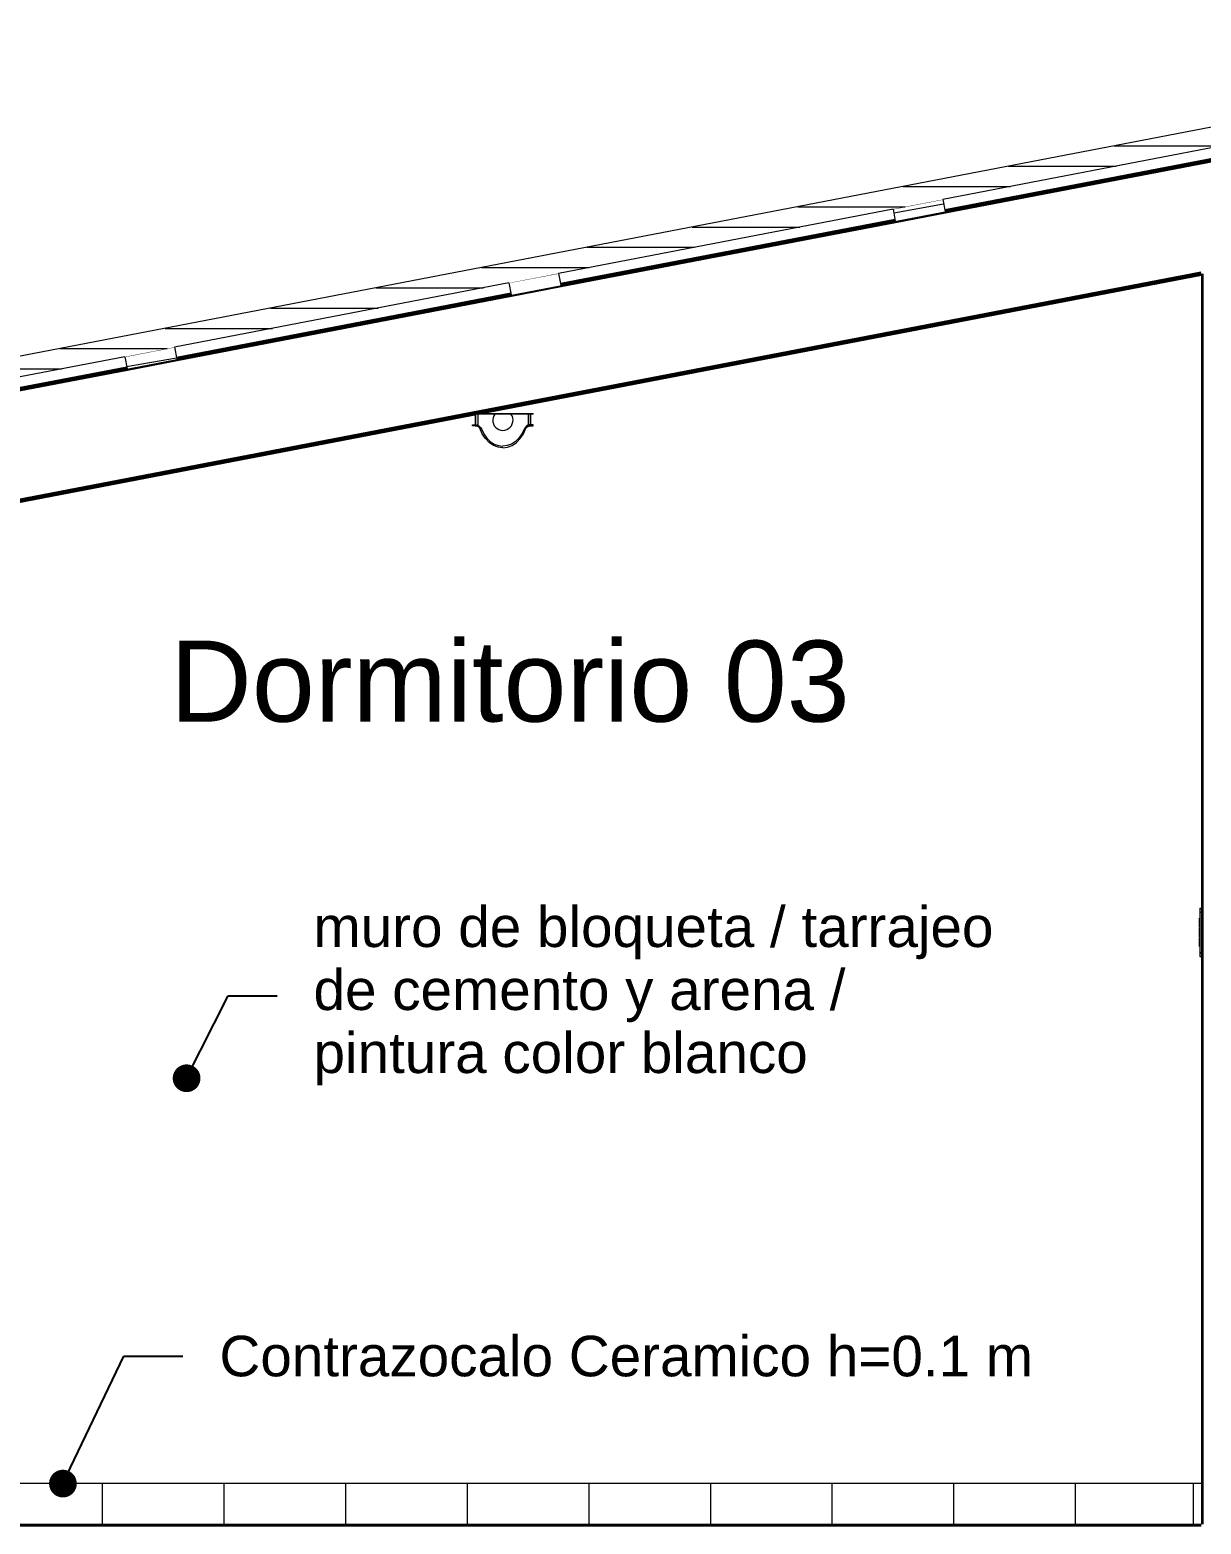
# Model space of a CAD drawing. Header units: metres. Extents: x -41 to 412, y -15 to 25.
# Drawn here: x 293.538 to 296.427, y -14.621 to -10.934 of the extents above; entities that cross this region are included whole.
import ezdxf

# ---------------------------------------------------------------- set-up
doc = ezdxf.new("R2010")
doc.units = ezdxf.units.M
doc.header["$MEASUREMENT"] = 0
doc.set_wipeout_variables(frame=1)
doc.linetypes.add('Wipeout_Contour', pattern=[1, 0, -1])
for name, color, linetype in [('Annotation - Label', 7, 'Continuous'), ('Interior - Furniture', 7, 'Continuous'), ('Interior - Lamp', 7, 'Continuous'), ('Interior - Stair & Railing', 7, 'Continuous'), ('Shell - Roof', 7, 'Continuous'), ('Structural - Bearing', 7, 'Continuous')]:
    doc.layers.add(name, color=color, linetype=linetype)
doc.styles.add('GENERATED_STYLE_2', font='arial.ttf')
doc.dimstyles.new('GENERATED_STYLE__6', dxfattribs={"dimtxt": 0.18, "dimasz": 0.1368, "dimexe": 0.18, "dimexo": 0.0625, "dimgap": 0.09, "dimtad": 0, "dimtih": 1, "dimtoh": 1, "dimdec": 4, "dimzin": 0, "dimdsep": 46, "dimcen": 0.09, "dimadec": 0, "dimazin": 0, "dimtfac": 1, "dimtdec": 4, "dimtmove": 0, "dimatfit": 3, "dimldrblk": 'ARROWHEAD_11', "dimfxl": 1, "dimtolj": 1, "dimtzin": 0, "dimarcsym": 0})
pattern_1 = [(10, (312.564475, -14.62055), (-0.00781417, 0.04431635), [])]

# ---------------------------------------------------------------- blocks, each defined once
blk = doc.blocks.new('ARROWHEAD_11')
at = {"color": 0, "linetype": 'Continuous', "lineweight": 0}
blk.add_line((0, 0), (-1, 0), dxfattribs=at)
at = {"color": 0, "linetype": 'Continuous', "lineweight": 0, "const_width": 0.25, "flags": 128}
blk.add_lwpolyline([(-0.125, 0, 1), (0.125, 0, 1)], format="xyb", close=True, dxfattribs=at)

msp = doc.modelspace()

# ---------------------------------------------------------------- linework, layer by layer
at = {"layer": 'Structural - Bearing', "color": 7, "linetype": 'Continuous', "lineweight": 60}
msp.add_line((293.0021, -14.6206), (296.4071, -14.6206), dxfattribs=at)

# ---------------------------------------------------------------- wipeouts: each hides what was drawn before it
at = {"color": 254, "linetype": 'Wipeout_Contour', "lineweight": 0, "ltscale": 1484.070969}
msp.add_wipeout([(296.4271, -11.5357), (296.4271, -14.6206), (296.7271, -14.6206), (296.7271, -14.3106), (296.7271, -11.478)], dxfattribs=at).dxf.layer = 'Structural - Bearing'

# ---------------------------------------------------------------- next in the draw order: linework, layer by layer
at = {"layer": 'Structural - Bearing', "color": 7, "linetype": 'Continuous', "lineweight": 60}
for p, q in [((296.4271, -11.5357), (296.4271, -14.5206)), ((296.4271, -14.5206), (296.4271, -14.6206)), ((296.4071, -14.6206), (296.4271, -14.6206))]:
    msp.add_line(p, q, dxfattribs=at)

# ---------------------------------------------------------------- next in the draw order: wipeouts: each hides what was drawn before it
at = {"color": 254, "linetype": 'Wipeout_Contour', "lineweight": 0, "ltscale": 19477.610175}
msp.add_wipeout([(292.9821, -12.1979), (292.9821, -14.1406), (292.9851, -14.1406), (292.9851, -14.1604), (292.9861, -14.1604), (292.9861, -14.2004), (292.9851, -14.2004), (292.9851, -14.2206), (292.9821, -14.2206), (292.9821, -14.5206), (296.4271, -14.5206), (296.4271, -13.2206), (296.4241, -13.2206), (296.4241, -13.1958), (296.4231, -13.1958), (296.4231, -13.1735), (296.4241, -13.1735), (296.4241, -13.172), (296.4231, -13.172), (296.4231, -13.1496), (296.4241, -13.1496), (296.4241, -13.1481), (296.4231, -13.1481), (296.4231, -13.1258), (296.4241, -13.1258), (296.4241, -13.1006), (296.4271, -13.1006), (296.4271, -11.5357), (294.6296, -11.8812), (294.7796, -11.8812), (294.7796, -11.8822), (294.7726, -11.8822), (294.7726, -11.9082), (294.773, -11.9082), (294.7796, -11.9082), (294.7796, -11.9112), (294.7726, -11.9112), (294.7726, -11.9122), (294.7676, -11.9122), (294.7663, -11.9127), (294.7637, -11.9146), (294.7615, -11.9171), (294.7554, -11.9306), (294.7476, -11.9424), (294.7382, -11.9521), (294.7277, -11.9592), (294.7163, -11.9636), (294.7046, -11.9651), (294.6928, -11.9636), (294.6814, -11.9592), (294.6709, -11.9521), (294.6615, -11.9424), (294.6537, -11.9306), (294.6477, -11.9171), (294.6454, -11.9146), (294.6428, -11.9127), (294.6415, -11.9122), (294.6366, -11.9122), (294.6366, -11.9112), (294.6296, -11.9112), (294.6296, -11.9082), (294.6361, -11.9082), (294.6366, -11.9082), (294.6366, -11.8822), (294.6296, -11.8822), (294.6296, -11.8812)], dxfattribs=at).dxf.layer = 'Structural - Bearing'

# ---------------------------------------------------------------- next in the draw order: texts
at = {"layer": 'Annotation - Label', "color": 7, "linetype": 'Continuous', "lineweight": 13, "insert": (293.8835, -12.4408), "char_height": 0.2, "attachment_point": 1, "style": 'GENERATED_STYLE_2'}
msp.add_mtext('\\A1;Dormitorio 03', dxfattribs=at)
at = {"layer": 'Annotation - Label', "color": 5, "linetype": 'Continuous', "lineweight": 25, "insert": (294.2375, -13.3173), "char_height": 0.1, "width": 1.722162, "attachment_point": 4, "line_spacing_factor": 0.93257, "style": 'GENERATED_STYLE_2'}
msp.add_mtext('\\A1;muro de bloqueta / tarrajeo de cemento y arena / pintura color blanco', dxfattribs=at)
at = {"layer": 'Annotation - Label', "color": 5, "linetype": 'Continuous', "lineweight": 25, "insert": (294.0054, -14.2066), "char_height": 0.1, "attachment_point": 4, "style": 'GENERATED_STYLE_2'}
msp.add_mtext('\\A1;Contrazocalo Ceramico h=0.1 m', dxfattribs=at)

# ---------------------------------------------------------------- next in the draw order: leaders
at = {"layer": 'Annotation - Label', "color": 151, "linetype": 'Continuous', "lineweight": 20, "true_color": 0x80c2ff, "annotation_type": 0, "has_hookline": 1, "hookline_direction": 0, "text_width": 1.663}
msp.add_leader([(293.9244, -13.5206), (294.0268, -13.3173), (294.1475, -13.3173)], dimstyle='GENERATED_STYLE__6', dxfattribs=at)

# ---------------------------------------------------------------- next in the draw order: wipeouts: each hides what was drawn before it
at = {"color": 254, "linetype": 'Wipeout_Contour', "lineweight": 0, "ltscale": 1186.86138}
msp.add_wipeout([(296.4241, -13.1006), (296.4241, -13.1007), (296.4271, -13.1007), (296.4271, -13.1006)], dxfattribs=at).dxf.layer = 'Interior - Furniture'
at = {"color": 254, "linetype": 'Wipeout_Contour', "lineweight": 0, "ltscale": 1186.868269}
msp.add_wipeout([(296.4231, -13.1735), (296.4231, -13.1958), (296.4241, -13.1958), (296.4241, -13.1735)], dxfattribs=at).dxf.layer = 'Interior - Furniture'
at = {"color": 254, "linetype": 'Wipeout_Contour', "lineweight": 0, "ltscale": 1186.882636}
msp.add_wipeout([(296.4241, -13.2204), (296.4241, -13.2206), (296.4271, -13.2206), (296.4271, -13.2204)], dxfattribs=at).dxf.layer = 'Interior - Furniture'
at = {"color": 254, "linetype": 'Wipeout_Contour', "lineweight": 0, "ltscale": 1180.26052}
msp.add_wipeout([(293.0021, -14.6206), (296.4071, -14.6206), (296.4071, -14.5206), (293.0021, -14.5206)], dxfattribs=at).dxf.layer = 'Interior - Stair & Railing'
at = {"color": 254, "linetype": 'Wipeout_Contour', "lineweight": 0, "ltscale": 13567.367572}
msp.add_wipeout([(294.6426, -11.9095), (294.6432, -11.9097), (294.6465, -11.9119), (294.6493, -11.9149), (294.6515, -11.9186), (294.6575, -11.9307), (294.6649, -11.9412), (294.6736, -11.9498), (294.6834, -11.9561), (294.6938, -11.9599), (294.7046, -11.9612), (294.7154, -11.9599), (294.7258, -11.9561), (294.7355, -11.9498), (294.7443, -11.9412), (294.7517, -11.9307), (294.7576, -11.9186), (294.7599, -11.9149), (294.7627, -11.9119), (294.7659, -11.9097), (294.7666, -11.9095), (294.7666, -11.8822), (294.7246, -11.8822), (294.7272, -11.8865), (294.7288, -11.8913), (294.7296, -11.8962), (294.7292, -11.9012), (294.7279, -11.9061), (294.7257, -11.9106), (294.7226, -11.9145), (294.7188, -11.9178), (294.7144, -11.9202), (294.7096, -11.9217), (294.7046, -11.9222), (294.6996, -11.9217), (294.6948, -11.9202), (294.6904, -11.9178), (294.6865, -11.9145), (294.6834, -11.9106), (294.6812, -11.9061), (294.6799, -11.9012), (294.6796, -11.8962), (294.6803, -11.8913), (294.682, -11.8865), (294.6846, -11.8822), (294.6426, -11.8822)], dxfattribs=at).dxf.layer = 'Structural - Bearing'

# ---------------------------------------------------------------- next in the draw order: hatches: boundary and pattern name
at = {"layer": 'Interior - Stair & Railing', "linetype": 'Continuous', "lineweight": 13}
h = msp.add_hatch(dxfattribs=at)
h.set_pattern_fill('GRID_30X30_0002', color=171, style=0, pattern_type=2)
h.set_pattern_definition([(270, (296.41707, -14.62055), (-0.3, 0), []), (180, (296.41707, -14.62055), (0, 0.3), [])])
h.paths.add_polyline_path([(293.0021, -14.6206), (296.4071, -14.6206), (296.4071, -14.5206), (293.0021, -14.5206)])

# ---------------------------------------------------------------- next in the draw order: linework, layer by layer
at = {"layer": 'Interior - Stair & Railing', "color": 171, "linetype": 'Continuous', "lineweight": 13}
msp.add_line((296.4071, -14.5206), (293.0021, -14.5206), dxfattribs=at)

# ---------------------------------------------------------------- next in the draw order: leaders
at = {"layer": 'Annotation - Label', "color": 151, "linetype": 'Continuous', "lineweight": 20, "true_color": 0x80c2ff, "annotation_type": 0, "has_hookline": 1, "hookline_direction": 0, "text_width": 1.9912}
msp.add_leader([(293.6193, -14.5206), (293.7693, -14.2066), (293.9154, -14.2066)], dimstyle='GENERATED_STYLE__6', dxfattribs=at)

# ---------------------------------------------------------------- next in the draw order: wipeouts: each hides what was drawn before it
at = {"color": 254, "linetype": 'Wipeout_Contour', "lineweight": 0, "ltscale": 1186.864037}
msp.add_wipeout([(296.4231, -13.1496), (296.4231, -13.172), (296.4241, -13.172), (296.4241, -13.1496)], dxfattribs=at).dxf.layer = 'Interior - Furniture'
at = {"color": 254, "linetype": 'Wipeout_Contour', "lineweight": 0, "ltscale": 1186.882568}
msp.add_wipeout([(296.4241, -13.2198), (296.4241, -13.2204), (296.4271, -13.2204), (296.4271, -13.2198)], dxfattribs=at).dxf.layer = 'Interior - Furniture'
at = {"color": 254, "linetype": 'Wipeout_Contour', "lineweight": 0, "ltscale": 1787.674181}
msp.add_wipeout([(297.7021, -11.0156), (291.8821, -12.1345), (291.8821, -12.4094), (297.7021, -11.2906), (303.5221, -12.4094), (303.5221, -12.1345)], dxfattribs=at).dxf.layer = 'Shell - Roof'

# ---------------------------------------------------------------- next in the draw order: linework, layer by layer
at = {"layer": 'Shell - Roof', "color": 7, "linetype": 'Continuous', "lineweight": 60}
for p, q in [((296.6203, -11.2236), (295.7954, -11.3821)), ((295.7954, -11.3821), (295.6727, -11.4057)), ((295.6727, -11.4057), (294.8478, -11.5643)), ((296.4271, -11.5357), (292.9821, -12.1979)), ((294.8478, -11.5643), (294.725, -11.5879)), ((294.725, -11.5879), (293.9001, -11.7465)), ((293.9001, -11.7465), (293.7774, -11.7701)), ((293.7774, -11.7701), (292.9525, -11.9287))]:
    msp.add_line(p, q, dxfattribs=at)

# ---------------------------------------------------------------- next in the draw order: wipeouts: each hides what was drawn before it
at = {"color": 254, "linetype": 'Wipeout_Contour', "lineweight": 0, "ltscale": 1186.859812}
msp.add_wipeout([(296.4231, -13.1258), (296.4231, -13.1481), (296.4241, -13.1481), (296.4241, -13.1258)], dxfattribs=at).dxf.layer = 'Interior - Furniture'
at = {"color": 254, "linetype": 'Wipeout_Contour', "lineweight": 0, "ltscale": 1186.881996}
msp.add_wipeout([(296.4241, -13.2161), (296.4241, -13.2176), (296.4271, -13.2176), (296.4271, -13.2161)], dxfattribs=at).dxf.layer = 'Interior - Furniture'
at = {"color": 254, "linetype": 'Wipeout_Contour', "lineweight": 0, "ltscale": 1187.101588}
msp.add_wipeout([(296.4271, -14.5206), (296.4071, -14.5206), (296.4071, -14.6206), (296.4271, -14.6206)], dxfattribs=at).dxf.layer = 'Interior - Stair & Railing'

# ---------------------------------------------------------------- next in the draw order: hatches: boundary and pattern name
at = {"layer": 'Interior - Stair & Railing', "linetype": 'Continuous', "lineweight": 0, "true_color": 0x000000}
h = msp.add_hatch(dxfattribs=at)
h.set_pattern_fill('CONTRAZOCALO_30X30_0002', color=18, style=0, pattern_type=2)
h.set_pattern_definition([(0, (312.56448, -14.62055), (0, 0.3), []), (90, (312.56448, -14.62055), (-0.3, 0), [])])
h.paths.add_polyline_path([(296.4271, -14.5206), (296.4071, -14.5206), (296.4071, -14.6206), (296.4271, -14.6206)])

# ---------------------------------------------------------------- next in the draw order: linework, layer by layer
at = {"layer": 'Interior - Stair & Railing', "color": 171, "linetype": 'Continuous', "lineweight": 13}
for p, q in [((296.4071, -14.5206), (296.4071, -14.6206)), ((296.4271, -14.5206), (296.4071, -14.5206))]:
    msp.add_line(p, q, dxfattribs=at)

# ---------------------------------------------------------------- next in the draw order: wipeouts: each hides what was drawn before it
at = {"color": 254, "linetype": 'Wipeout_Contour', "lineweight": 0, "ltscale": 1183.801024}
msp.add_wipeout([(295.6727, -11.4057), (295.7954, -11.3821), (295.7898, -11.3527), (295.667, -11.3763)], dxfattribs=at).dxf.layer = 'Interior - Furniture'
at = {"color": 254, "linetype": 'Wipeout_Contour', "lineweight": 0, "ltscale": 1180.041581}
msp.add_wipeout([(294.725, -11.5879), (294.8478, -11.5643), (294.8421, -11.5349), (294.7194, -11.5585)], dxfattribs=at).dxf.layer = 'Interior - Furniture'
at = {"color": 254, "linetype": 'Wipeout_Contour', "lineweight": 0, "ltscale": 1176.282788}
msp.add_wipeout([(293.7774, -11.7701), (293.9001, -11.7465), (293.8945, -11.717), (293.7717, -11.7406)], dxfattribs=at).dxf.layer = 'Interior - Furniture'
at = {"color": 254, "linetype": 'Wipeout_Contour', "lineweight": 0, "ltscale": 1186.872016}
msp.add_wipeout([(296.4241, -13.1106), (296.4241, -13.2106), (296.4271, -13.2106), (296.4271, -13.1106)], dxfattribs=at).dxf.layer = 'Interior - Furniture'

# ---------------------------------------------------------------- next in the draw order: hatches: boundary and pattern name
at = {"layer": 'Interior - Furniture', "linetype": 'Continuous', "lineweight": 13, "true_color": 0xbf927d}
h = msp.add_hatch(dxfattribs=at)
h.set_pattern_fill('WOOD_0002', color=33, style=0, pattern_type=2)
h.set_pattern_definition(pattern_1)
h.paths.add_polyline_path([(295.6727, -11.4057), (295.7954, -11.3821), (295.7898, -11.3527), (295.667, -11.3763)])
h = msp.add_hatch(dxfattribs=at)
h.set_pattern_fill('WOOD_0002', color=33, style=0, pattern_type=2)
h.set_pattern_definition(pattern_1)
h.paths.add_polyline_path([(294.725, -11.5879), (294.8478, -11.5643), (294.8421, -11.5349), (294.7194, -11.5585)])
h = msp.add_hatch(dxfattribs=at)
h.set_pattern_fill('WOOD_0002', color=33, style=0, pattern_type=2)
h.set_pattern_definition(pattern_1)
h.paths.add_polyline_path([(293.7774, -11.7701), (293.9001, -11.7465), (293.8945, -11.717), (293.7717, -11.7406)])

# ---------------------------------------------------------------- next in the draw order: linework, layer by layer
at = {"layer": 'Interior - Furniture', "color": 104, "linetype": 'Continuous', "lineweight": 20, "true_color": 0x029e21}
for p, q in [((295.7898, -11.3527), (295.667, -11.3763)), ((295.7898, -11.3527), (295.7954, -11.3821)), ((295.667, -11.3763), (295.6727, -11.4057)), ((294.8421, -11.5349), (294.7194, -11.5585)), ((294.8421, -11.5349), (294.8478, -11.5643)), ((294.7194, -11.5585), (294.725, -11.5879)), ((293.8945, -11.717), (293.7717, -11.7406)), ((293.8945, -11.717), (293.9001, -11.7465)), ((293.7717, -11.7406), (293.7774, -11.7701))]:
    msp.add_line(p, q, dxfattribs=at)
at = {"layer": 'Interior - Furniture', "color": 55, "linetype": 'Continuous', "lineweight": 13, "true_color": 0xa2a233}
for p, q in [((296.4241, -13.1481), (296.4231, -13.1481)), ((296.4231, -13.172), (296.4231, -13.1496)), ((296.4241, -13.1496), (296.4231, -13.1496)), ((296.4241, -13.172), (296.4231, -13.172)), ((296.4241, -13.1735), (296.4231, -13.1735))]:
    msp.add_line(p, q, dxfattribs=at)

# ---------------------------------------------------------------- next in the draw order: wipeouts: each hides what was drawn before it
at = {"color": 254, "linetype": 'Wipeout_Contour', "lineweight": 0, "ltscale": 1186.862015}
msp.add_wipeout([(296.4241, -13.1035), (296.4241, -13.105), (296.4271, -13.105), (296.4271, -13.1035)], dxfattribs=at).dxf.layer = 'Interior - Furniture'
at = {"color": 254, "linetype": 'Wipeout_Contour', "lineweight": 0, "ltscale": 1186.881386}
msp.add_wipeout([(296.4241, -13.2125), (296.4241, -13.2144), (296.4271, -13.2144), (296.4271, -13.2125)], dxfattribs=at).dxf.layer = 'Interior - Furniture'

# ---------------------------------------------------------------- next in the draw order: wipeouts: each hides what was drawn before it
at = {"color": 254, "linetype": 'Wipeout_Contour', "lineweight": 0, "ltscale": 1186.861448}
msp.add_wipeout([(296.4241, -13.1007), (296.4241, -13.1013), (296.4271, -13.1013), (296.4271, -13.1007)], dxfattribs=at).dxf.layer = 'Interior - Furniture'
at = {"color": 254, "linetype": 'Wipeout_Contour', "lineweight": 0, "ltscale": 1186.881046}
msp.add_wipeout([(296.4241, -13.2106), (296.4241, -13.2125), (296.4271, -13.2125), (296.4271, -13.2106)], dxfattribs=at).dxf.layer = 'Interior - Furniture'
at = {"color": 254, "linetype": 'Wipeout_Contour', "lineweight": 0, "ltscale": 1787.634949}
msp.add_wipeout([(297.7021, -10.9341), (291.8321, -12.0626), (291.8321, -12.1135), (297.7021, -10.9851), (303.5721, -12.1135), (303.5721, -12.0626)], dxfattribs=at).dxf.layer = 'Shell - Roof'

# ---------------------------------------------------------------- next in the draw order: hatches: boundary and pattern name
at = {"layer": 'Shell - Roof', "linetype": 'Continuous', "lineweight": 13, "true_color": 0xbf8080}
h = msp.add_hatch(dxfattribs=at)
h.set_pattern_fill('ROOF_TILE_0002', color=23, style=0, pattern_type=2)
h.set_pattern_definition([(0, (312.564475, -14.62055), (0, 0.05), [])])
h.paths.add_polyline_path([(297.7021, -10.9341), (291.8321, -12.0626), (291.8321, -12.1135), (297.7021, -10.9851), (303.5721, -12.1135), (303.5721, -12.0626)])

# ---------------------------------------------------------------- next in the draw order: linework, layer by layer
at = {"layer": 'Interior - Furniture', "color": 55, "linetype": 'Continuous', "lineweight": 13, "true_color": 0xa2a233}
for p, q in [((296.4231, -13.1958), (296.4231, -13.1735)), ((296.4241, -13.1958), (296.4231, -13.1958))]:
    msp.add_line(p, q, dxfattribs=at)
at = {"layer": 'Shell - Roof', "color": 7, "linetype": 'Continuous', "lineweight": 13}
for p, q in [((296.6146, -11.1941), (295.7898, -11.3527)), ((295.667, -11.3763), (294.8421, -11.5349)), ((294.7194, -11.5585), (293.8945, -11.717)), ((293.7717, -11.7406), (292.9468, -11.8992))]:
    msp.add_line(p, q, dxfattribs=at)
at = {"layer": 'Shell - Roof', "color": 7, "linetype": 'Continuous', "lineweight": 13, "flags": 128}
msp.add_lwpolyline([(303.5721, -12.0626), (297.7021, -10.9341), (291.8321, -12.0626)], dxfattribs=at)

# ---------------------------------------------------------------- next in the draw order: wipeouts: each hides what was drawn before it
at = {"color": 254, "linetype": 'Wipeout_Contour', "lineweight": 0, "ltscale": 1186.862958}
msp.add_wipeout([(296.4241, -13.1086), (296.4241, -13.1106), (296.4271, -13.1106), (296.4271, -13.1086)], dxfattribs=at).dxf.layer = 'Interior - Furniture'
at = {"color": 254, "linetype": 'Wipeout_Contour', "lineweight": 0, "ltscale": 1186.882435}
msp.add_wipeout([(296.4241, -13.2189), (296.4241, -13.2198), (296.4271, -13.2198), (296.4271, -13.2189)], dxfattribs=at).dxf.layer = 'Interior - Furniture'

# ---------------------------------------------------------------- next in the draw order: wipeouts: each hides what was drawn before it
at = {"color": 254, "linetype": 'Wipeout_Contour', "lineweight": 0, "ltscale": 1186.86262}
msp.add_wipeout([(296.4241, -13.1067), (296.4241, -13.1086), (296.4271, -13.1086), (296.4271, -13.1067)], dxfattribs=at).dxf.layer = 'Interior - Furniture'
at = {"color": 254, "linetype": 'Wipeout_Contour', "lineweight": 0, "ltscale": 1186.882242}
msp.add_wipeout([(296.4241, -13.2176), (296.4241, -13.2189), (296.4271, -13.2189), (296.4271, -13.2176)], dxfattribs=at).dxf.layer = 'Interior - Furniture'
at = {"color": 254, "linetype": 'Wipeout_Contour', "lineweight": 0, "ltscale": 1180.076849}
msp.add_wipeout([(294.7796, -11.8812), (294.7793, -11.8812), (294.7793, -11.8822), (294.7796, -11.8822)], dxfattribs=at).dxf.layer = 'Interior - Lamp'
at = {"color": 254, "linetype": 'Wipeout_Contour', "lineweight": 0, "ltscale": 7372.078167}
msp.add_wipeout([(294.7154, -11.9599), (294.7046, -11.9612), (294.7046, -11.9651), (294.7163, -11.9636), (294.7277, -11.9592), (294.7382, -11.9521), (294.7476, -11.9424), (294.7554, -11.9306), (294.7615, -11.9171), (294.7637, -11.9146), (294.7663, -11.9127), (294.7691, -11.9116), (294.7721, -11.9112), (294.7796, -11.9112), (294.7796, -11.9082), (294.773, -11.9082), (294.7694, -11.9085), (294.7659, -11.9097), (294.7627, -11.9119), (294.7599, -11.9149), (294.7576, -11.9186), (294.7517, -11.9307), (294.7443, -11.9412), (294.7355, -11.9498), (294.7258, -11.9561)], dxfattribs=at).dxf.layer = 'Interior - Lamp'

# ---------------------------------------------------------------- next in the draw order: linework, layer by layer
at = {"layer": 'Interior - Furniture', "color": 55, "linetype": 'Continuous', "lineweight": 13, "true_color": 0xa2a233}
for p in [(296.4231, -13.1481), (296.4241, -13.1258)]:
    msp.add_line(p, (296.4231, -13.1258), dxfattribs=at)
at = {"layer": 'Interior - Lamp', "color": 2, "linetype": 'Continuous', "lineweight": 13, "true_color": 0xffeb28}
for p, q in [((294.7443, -11.9412), (294.7355, -11.9498)), ((294.7382, -11.9521), (294.7476, -11.9424)), ((294.7355, -11.9498), (294.7258, -11.9561)), ((294.7277, -11.9592), (294.7382, -11.9521))]:
    msp.add_line(p, q, dxfattribs=at)

# ---------------------------------------------------------------- next in the draw order: wipeouts: each hides what was drawn before it
at = {"color": 254, "linetype": 'Wipeout_Contour', "lineweight": 0, "ltscale": 1186.861771}
msp.add_wipeout([(296.4241, -13.1022), (296.4241, -13.1035), (296.4271, -13.1035), (296.4271, -13.1022)], dxfattribs=at).dxf.layer = 'Interior - Furniture'
at = {"color": 254, "linetype": 'Wipeout_Contour', "lineweight": 0, "ltscale": 1186.881707}
msp.add_wipeout([(296.4241, -13.2144), (296.4241, -13.2161), (296.4271, -13.2161), (296.4271, -13.2144)], dxfattribs=at).dxf.layer = 'Interior - Furniture'
at = {"color": 254, "linetype": 'Wipeout_Contour', "lineweight": 0, "ltscale": 1180.074567}
msp.add_wipeout([(294.7793, -11.8812), (294.7784, -11.8812), (294.7784, -11.8822), (294.7793, -11.8822)], dxfattribs=at).dxf.layer = 'Interior - Lamp'
at = {"color": 254, "linetype": 'Wipeout_Contour', "lineweight": 0, "ltscale": 7375.026715}
msp.add_wipeout([(294.6296, -11.9082), (294.6296, -11.9112), (294.6371, -11.9112), (294.64, -11.9116), (294.6428, -11.9127), (294.6454, -11.9146), (294.6477, -11.9171), (294.6537, -11.9306), (294.6615, -11.9424), (294.6709, -11.9521), (294.6814, -11.9592), (294.6928, -11.9636), (294.7046, -11.9651), (294.7046, -11.9612), (294.6938, -11.9599), (294.6834, -11.9561), (294.6736, -11.9498), (294.6649, -11.9412), (294.6575, -11.9307), (294.6515, -11.9186), (294.6493, -11.9149), (294.6465, -11.9119), (294.6432, -11.9097), (294.6397, -11.9085), (294.6361, -11.9082)], dxfattribs=at).dxf.layer = 'Interior - Lamp'

# ---------------------------------------------------------------- next in the draw order: linework, layer by layer
at = {"layer": 'Interior - Furniture', "color": 55, "linetype": 'Continuous', "lineweight": 13, "true_color": 0xa2a233}
for p, q in [((296.4241, -13.2106), (296.4241, -13.2125)), ((296.4241, -13.2106), (296.4271, -13.2106)), ((296.4241, -13.2125), (296.4241, -13.2144)), ((296.4241, -13.2144), (296.4241, -13.2161)), ((296.4241, -13.2161), (296.4241, -13.2176)), ((296.4241, -13.2176), (296.4241, -13.2189)), ((296.4241, -13.2189), (296.4241, -13.2198)), ((296.4241, -13.2198), (296.4241, -13.2204)), ((296.4241, -13.2204), (296.4241, -13.2206)), ((296.4241, -13.2206), (296.4271, -13.2206))]:
    msp.add_line(p, q, dxfattribs=at)
at = {"layer": 'Interior - Lamp', "color": 2, "linetype": 'Continuous', "lineweight": 13, "true_color": 0xffeb28}
for p, q in [((294.6709, -11.9521), (294.6615, -11.9424)), ((294.6649, -11.9412), (294.6736, -11.9498)), ((294.6814, -11.9592), (294.6709, -11.9521)), ((294.6736, -11.9498), (294.6834, -11.9561)), ((294.6928, -11.9636), (294.6814, -11.9592)), ((294.6834, -11.9561), (294.6938, -11.9599)), ((294.7046, -11.9651), (294.6928, -11.9636)), ((294.6938, -11.9599), (294.7046, -11.9612)), ((294.7154, -11.9599), (294.7046, -11.9612)), ((294.7046, -11.9651), (294.7163, -11.9636)), ((294.7258, -11.9561), (294.7154, -11.9599)), ((294.7163, -11.9636), (294.7277, -11.9592))]:
    msp.add_line(p, q, dxfattribs=at)

# ---------------------------------------------------------------- next in the draw order: wipeouts: each hides what was drawn before it
at = {"color": 254, "linetype": 'Wipeout_Contour', "lineweight": 0, "ltscale": 1186.862301}
msp.add_wipeout([(296.4241, -13.105), (296.4241, -13.1067), (296.4271, -13.1067), (296.4271, -13.105)], dxfattribs=at).dxf.layer = 'Interior - Furniture'
at = {"color": 254, "linetype": 'Wipeout_Contour', "lineweight": 0, "ltscale": 1180.070091}
msp.add_wipeout([(294.7784, -11.8812), (294.777, -11.8812), (294.777, -11.8822), (294.7784, -11.8822)], dxfattribs=at).dxf.layer = 'Interior - Lamp'
at = {"color": 254, "linetype": 'Wipeout_Contour', "lineweight": 0, "ltscale": 885.166862}
msp.add_wipeout([(294.6415, -11.9122), (294.6411, -11.912), (294.6411, -11.9122)], dxfattribs=at).dxf.layer = 'Interior - Lamp'

# ---------------------------------------------------------------- next in the draw order: wipeouts: each hides what was drawn before it
at = {"color": 254, "linetype": 'Wipeout_Contour', "lineweight": 0, "ltscale": 1186.861579}
msp.add_wipeout([(296.4241, -13.1013), (296.4241, -13.1022), (296.4271, -13.1022), (296.4271, -13.1013)], dxfattribs=at).dxf.layer = 'Interior - Furniture'
at = {"color": 254, "linetype": 'Wipeout_Contour', "lineweight": 0, "ltscale": 1180.063593}
msp.add_wipeout([(294.777, -11.8812), (294.7752, -11.8812), (294.7752, -11.8822), (294.777, -11.8822)], dxfattribs=at).dxf.layer = 'Interior - Lamp'

# ---------------------------------------------------------------- next in the draw order: linework, layer by layer
at = {"layer": 'Interior - Furniture', "color": 55, "linetype": 'Continuous', "lineweight": 13, "true_color": 0xa2a233}
for p, q in [((296.4241, -13.1006), (296.4241, -13.1007)), ((296.4241, -13.1006), (296.4271, -13.1006)), ((296.4241, -13.1007), (296.4241, -13.1013)), ((296.4241, -13.1013), (296.4241, -13.1022)), ((296.4241, -13.1022), (296.4241, -13.1035)), ((296.4241, -13.1035), (296.4241, -13.105)), ((296.4241, -13.105), (296.4241, -13.1067)), ((296.4241, -13.1067), (296.4241, -13.1086)), ((296.4241, -13.1086), (296.4241, -13.1106)), ((296.4241, -13.1106), (296.4241, -13.2106)), ((296.4241, -13.1106), (296.4271, -13.1106))]:
    msp.add_line(p, q, dxfattribs=at)

# ---------------------------------------------------------------- next in the draw order: wipeouts: each hides what was drawn before it
at = {"color": 254, "linetype": 'Wipeout_Contour', "lineweight": 0, "ltscale": 1180.055323}
msp.add_wipeout([(294.7752, -11.8812), (294.7729, -11.8812), (294.7729, -11.8822), (294.7752, -11.8822)], dxfattribs=at).dxf.layer = 'Interior - Lamp'

# ---------------------------------------------------------------- next in the draw order: wipeouts: each hides what was drawn before it
at = {"color": 254, "linetype": 'Wipeout_Contour', "lineweight": 0, "ltscale": 1180.045598}
msp.add_wipeout([(294.7729, -11.8812), (294.7703, -11.8812), (294.7703, -11.8822), (294.7729, -11.8822)], dxfattribs=at).dxf.layer = 'Interior - Lamp'

# ---------------------------------------------------------------- next in the draw order: wipeouts: each hides what was drawn before it
at = {"color": 254, "linetype": 'Wipeout_Contour', "lineweight": 0, "ltscale": 1180.034793}
msp.add_wipeout([(294.7675, -11.8812), (294.7675, -11.8822), (294.7703, -11.8822), (294.7703, -11.8812)], dxfattribs=at).dxf.layer = 'Interior - Lamp'

# ---------------------------------------------------------------- next in the draw order: wipeouts: each hides what was drawn before it
at = {"color": 254, "linetype": 'Wipeout_Contour', "lineweight": 0, "ltscale": 1180.023322}
msp.add_wipeout([(294.7646, -11.8812), (294.7646, -11.8822), (294.7675, -11.8822), (294.7675, -11.8812)], dxfattribs=at).dxf.layer = 'Interior - Lamp'

# ---------------------------------------------------------------- next in the draw order: wipeouts: each hides what was drawn before it
at = {"color": 254, "linetype": 'Wipeout_Contour', "lineweight": 0, "ltscale": 1179.777685}
msp.add_wipeout([(294.7646, -11.8812), (294.6446, -11.8812), (294.6446, -11.8822), (294.7646, -11.8822)], dxfattribs=at).dxf.layer = 'Interior - Lamp'

# ---------------------------------------------------------------- next in the draw order: wipeouts: each hides what was drawn before it
at = {"color": 254, "linetype": 'Wipeout_Contour', "lineweight": 0, "ltscale": 1179.532016}
msp.add_wipeout([(294.6446, -11.8812), (294.6416, -11.8812), (294.6416, -11.8822), (294.6446, -11.8822)], dxfattribs=at).dxf.layer = 'Interior - Lamp'
at = {"color": 254, "linetype": 'Wipeout_Contour', "lineweight": 0, "ltscale": 6783.80725}
msp.add_wipeout([(294.6846, -11.8822), (294.682, -11.8865), (294.6803, -11.8913), (294.6796, -11.8962), (294.6799, -11.9012), (294.6812, -11.9061), (294.6834, -11.9106), (294.6865, -11.9145), (294.6904, -11.9178), (294.6948, -11.9202), (294.6996, -11.9217), (294.7046, -11.9222), (294.7096, -11.9217), (294.7144, -11.9202), (294.7188, -11.9178), (294.7226, -11.9145), (294.7257, -11.9106), (294.7279, -11.9061), (294.7292, -11.9012), (294.7296, -11.8962), (294.7288, -11.8913), (294.7272, -11.8865), (294.7246, -11.8822)], dxfattribs=at).dxf.layer = 'Interior - Lamp'
at = {"color": 254, "linetype": 'Wipeout_Contour', "lineweight": 0, "ltscale": 1180.048473}
msp.add_wipeout([(294.7726, -11.8822), (294.7711, -11.8822), (294.7711, -11.9084), (294.7726, -11.9082)], dxfattribs=at).dxf.layer = 'Interior - Lamp'

# ---------------------------------------------------------------- next in the draw order: linework, layer by layer
at = {"layer": 'Interior - Lamp', "color": 2, "linetype": 'Continuous', "lineweight": 13, "true_color": 0xffeb28}
for p, q in [((294.6803, -11.8913), (294.6796, -11.8962)), ((294.6796, -11.8962), (294.6799, -11.9012)), ((294.6799, -11.9012), (294.6812, -11.9061)), ((294.682, -11.8865), (294.6803, -11.8913)), ((294.6812, -11.9061), (294.6834, -11.9106)), ((294.6846, -11.8822), (294.682, -11.8865)), ((294.7246, -11.8822), (294.6846, -11.8822)), ((294.7272, -11.8865), (294.7246, -11.8822)), ((294.7257, -11.9106), (294.7279, -11.9061)), ((294.7288, -11.8913), (294.7272, -11.8865)), ((294.7279, -11.9061), (294.7292, -11.9012)), ((294.7296, -11.8962), (294.7288, -11.8913)), ((294.7292, -11.9012), (294.7296, -11.8962)), ((294.6575, -11.9307), (294.6649, -11.9412)), ((294.6834, -11.9106), (294.6865, -11.9145)), ((294.6865, -11.9145), (294.6904, -11.9178)), ((294.6904, -11.9178), (294.6948, -11.9202)), ((294.6948, -11.9202), (294.6996, -11.9217)), ((294.6996, -11.9217), (294.7046, -11.9222)), ((294.7046, -11.9222), (294.7096, -11.9217)), ((294.7096, -11.9217), (294.7144, -11.9202)), ((294.7144, -11.9202), (294.7188, -11.9178)), ((294.7188, -11.9178), (294.7226, -11.9145)), ((294.7226, -11.9145), (294.7257, -11.9106)), ((294.7517, -11.9307), (294.7443, -11.9412))]:
    msp.add_line(p, q, dxfattribs=at)

# ---------------------------------------------------------------- next in the draw order: wipeouts: each hides what was drawn before it
at = {"color": 254, "linetype": 'Wipeout_Contour', "lineweight": 0, "ltscale": 1179.520545}
msp.add_wipeout([(294.6388, -11.8812), (294.6388, -11.8822), (294.6416, -11.8822), (294.6416, -11.8812)], dxfattribs=at).dxf.layer = 'Interior - Lamp'
at = {"color": 254, "linetype": 'Wipeout_Contour', "lineweight": 0, "ltscale": 1474.882726}
msp.add_wipeout([(294.7721, -11.9112), (294.7711, -11.9113), (294.7711, -11.9122), (294.7726, -11.9122), (294.7726, -11.9112)], dxfattribs=at).dxf.layer = 'Interior - Lamp'

# ---------------------------------------------------------------- next in the draw order: wipeouts: each hides what was drawn before it
at = {"color": 254, "linetype": 'Wipeout_Contour', "lineweight": 0, "ltscale": 1179.509739}
msp.add_wipeout([(294.6388, -11.8812), (294.6362, -11.8812), (294.6362, -11.8822), (294.6388, -11.8822)], dxfattribs=at).dxf.layer = 'Interior - Lamp'
at = {"color": 254, "linetype": 'Wipeout_Contour', "lineweight": 0, "ltscale": 1475.127975}
msp.add_wipeout([(294.7681, -11.8822), (294.7681, -11.9089), (294.7694, -11.9085), (294.7711, -11.9084), (294.7711, -11.8822)], dxfattribs=at).dxf.layer = 'Interior - Lamp'

# ---------------------------------------------------------------- next in the draw order: wipeouts: each hides what was drawn before it
at = {"color": 254, "linetype": 'Wipeout_Contour', "lineweight": 0, "ltscale": 1179.500014}
msp.add_wipeout([(294.6362, -11.8812), (294.634, -11.8812), (294.634, -11.8822), (294.6362, -11.8822)], dxfattribs=at).dxf.layer = 'Interior - Lamp'
at = {"color": 254, "linetype": 'Wipeout_Contour', "lineweight": 0, "ltscale": 1475.217314}
msp.add_wipeout([(294.7691, -11.9116), (294.7681, -11.912), (294.7681, -11.9122), (294.7711, -11.9122), (294.7711, -11.9113)], dxfattribs=at).dxf.layer = 'Interior - Lamp'

# ---------------------------------------------------------------- next in the draw order: wipeouts: each hides what was drawn before it
at = {"color": 254, "linetype": 'Wipeout_Contour', "lineweight": 0, "ltscale": 1179.491744}
msp.add_wipeout([(294.634, -11.8812), (294.6321, -11.8812), (294.6321, -11.8822), (294.634, -11.8822)], dxfattribs=at).dxf.layer = 'Interior - Lamp'
at = {"color": 254, "linetype": 'Wipeout_Contour', "lineweight": 0, "ltscale": 1180.029901}
msp.add_wipeout([(294.7666, -11.8822), (294.7666, -11.9095), (294.7681, -11.9089), (294.7681, -11.8822)], dxfattribs=at).dxf.layer = 'Interior - Lamp'

# ---------------------------------------------------------------- next in the draw order: linework, layer by layer
at = {"layer": 'Interior - Lamp', "color": 2, "linetype": 'Continuous', "lineweight": 13, "true_color": 0xffeb28}
for p, q in [((294.7646, -11.8822), (294.7246, -11.8822)), ((294.7675, -11.8812), (294.7646, -11.8812)), ((294.7675, -11.8822), (294.7646, -11.8822)), ((294.7703, -11.8812), (294.7675, -11.8812)), ((294.7703, -11.8822), (294.7675, -11.8822)), ((294.7729, -11.8812), (294.7703, -11.8812)), ((294.7729, -11.8822), (294.7703, -11.8822)), ((294.7752, -11.8812), (294.7729, -11.8812)), ((294.7752, -11.8822), (294.7729, -11.8822)), ((294.777, -11.8812), (294.7752, -11.8812)), ((294.777, -11.8822), (294.7752, -11.8822)), ((294.7784, -11.8812), (294.777, -11.8812)), ((294.7784, -11.8822), (294.777, -11.8822)), ((294.7793, -11.8812), (294.7784, -11.8812)), ((294.7793, -11.8822), (294.7784, -11.8822)), ((294.7796, -11.8812), (294.7793, -11.8812)), ((294.7796, -11.8822), (294.7793, -11.8822)), ((294.7796, -11.8812), (294.7796, -11.8822))]:
    msp.add_line(p, q, dxfattribs=at)

# ---------------------------------------------------------------- next in the draw order: wipeouts: each hides what was drawn before it
at = {"color": 254, "linetype": 'Wipeout_Contour', "lineweight": 0, "ltscale": 1179.485246}
msp.add_wipeout([(294.6321, -11.8812), (294.6307, -11.8812), (294.6307, -11.8822), (294.6321, -11.8822)], dxfattribs=at).dxf.layer = 'Interior - Lamp'
at = {"color": 254, "linetype": 'Wipeout_Contour', "lineweight": 0, "ltscale": 884.547394}
msp.add_wipeout([(294.7681, -11.912), (294.7676, -11.9122), (294.7681, -11.9122)], dxfattribs=at).dxf.layer = 'Interior - Lamp'

# ---------------------------------------------------------------- next in the draw order: linework, layer by layer
at = {"layer": 'Interior - Lamp', "color": 2, "linetype": 'Continuous', "lineweight": 13, "true_color": 0xffeb28}
for p, q in [((294.7666, -11.8822), (294.7666, -11.9095)), ((294.7726, -11.8822), (294.7726, -11.9082)), ((294.7476, -11.9424), (294.7554, -11.9306)), ((294.7576, -11.9186), (294.7517, -11.9307)), ((294.7554, -11.9306), (294.7615, -11.9171)), ((294.7599, -11.9149), (294.7576, -11.9186)), ((294.7627, -11.9119), (294.7599, -11.9149)), ((294.7615, -11.9171), (294.7637, -11.9146)), ((294.7659, -11.9097), (294.7627, -11.9119)), ((294.7637, -11.9146), (294.7663, -11.9127)), ((294.7694, -11.9085), (294.7659, -11.9097)), ((294.7663, -11.9127), (294.7691, -11.9116)), ((294.7681, -11.9122), (294.7676, -11.9122)), ((294.7711, -11.9122), (294.7681, -11.9122)), ((294.7691, -11.9116), (294.7721, -11.9112)), ((294.773, -11.9082), (294.7694, -11.9085)), ((294.7726, -11.9122), (294.7711, -11.9122)), ((294.7721, -11.9112), (294.7796, -11.9112)), ((294.7726, -11.9112), (294.7726, -11.9122)), ((294.7796, -11.9082), (294.773, -11.9082)), ((294.7796, -11.9112), (294.7796, -11.9082))]:
    msp.add_line(p, q, dxfattribs=at)

# ---------------------------------------------------------------- next in the draw order: wipeouts: each hides what was drawn before it
at = {"color": 254, "linetype": 'Wipeout_Contour', "lineweight": 0, "ltscale": 1179.48077}
msp.add_wipeout([(294.6307, -11.8812), (294.6299, -11.8812), (294.6299, -11.8822), (294.6307, -11.8822)], dxfattribs=at).dxf.layer = 'Interior - Lamp'

# ---------------------------------------------------------------- next in the draw order: wipeouts: each hides what was drawn before it
at = {"color": 254, "linetype": 'Wipeout_Contour', "lineweight": 0, "ltscale": 1179.478488}
msp.add_wipeout([(294.6299, -11.8812), (294.6296, -11.8812), (294.6296, -11.8822), (294.6299, -11.8822)], dxfattribs=at).dxf.layer = 'Interior - Lamp'

# ---------------------------------------------------------------- next in the draw order: wipeouts: each hides what was drawn before it
at = {"color": 254, "linetype": 'Wipeout_Contour', "lineweight": 0, "ltscale": 1179.528314}
msp.add_wipeout([(294.6426, -11.8822), (294.6411, -11.8822), (294.6411, -11.9089), (294.6426, -11.9095)], dxfattribs=at).dxf.layer = 'Interior - Lamp'

# ---------------------------------------------------------------- next in the draw order: wipeouts: each hides what was drawn before it
at = {"color": 254, "linetype": 'Wipeout_Contour', "lineweight": 0, "ltscale": 1474.359841}
msp.add_wipeout([(294.6381, -11.9084), (294.6397, -11.9085), (294.6411, -11.9089), (294.6411, -11.8822), (294.6381, -11.8822)], dxfattribs=at).dxf.layer = 'Interior - Lamp'

# ---------------------------------------------------------------- next in the draw order: wipeouts: each hides what was drawn before it
at = {"color": 254, "linetype": 'Wipeout_Contour', "lineweight": 0, "ltscale": 1474.284808}
msp.add_wipeout([(294.6381, -11.9122), (294.6411, -11.9122), (294.6411, -11.912), (294.64, -11.9116), (294.6381, -11.9113)], dxfattribs=at).dxf.layer = 'Interior - Lamp'

# ---------------------------------------------------------------- next in the draw order: wipeouts: each hides what was drawn before it
at = {"color": 254, "linetype": 'Wipeout_Contour', "lineweight": 0, "ltscale": 1474.54336}
msp.add_wipeout([(294.6366, -11.9112), (294.6366, -11.9122), (294.6381, -11.9122), (294.6381, -11.9113), (294.6371, -11.9112)], dxfattribs=at).dxf.layer = 'Interior - Lamp'

# ---------------------------------------------------------------- next in the draw order: linework, layer by layer
at = {"layer": 'Interior - Lamp', "color": 2, "linetype": 'Continuous', "lineweight": 13, "true_color": 0xffeb28}
msp.add_line((294.6615, -11.9424), (294.6537, -11.9306), dxfattribs=at)

# ---------------------------------------------------------------- next in the draw order: wipeouts: each hides what was drawn before it
at = {"color": 254, "linetype": 'Wipeout_Contour', "lineweight": 0, "ltscale": 1179.510912}
msp.add_wipeout([(294.6366, -11.9082), (294.6381, -11.9084), (294.6381, -11.8822), (294.6366, -11.8822)], dxfattribs=at).dxf.layer = 'Interior - Lamp'

# ---------------------------------------------------------------- next in the draw order: linework, layer by layer
at = {"layer": 'Interior - Lamp', "color": 2, "linetype": 'Continuous', "lineweight": 13, "true_color": 0xffeb28}
for p, q in [((294.6299, -11.8812), (294.6296, -11.8812)), ((294.6296, -11.8812), (294.6296, -11.8822)), ((294.6299, -11.8822), (294.6296, -11.8822)), ((294.6307, -11.8812), (294.6299, -11.8812)), ((294.6307, -11.8822), (294.6299, -11.8822)), ((294.6321, -11.8812), (294.6307, -11.8812)), ((294.6321, -11.8822), (294.6307, -11.8822)), ((294.634, -11.8812), (294.6321, -11.8812)), ((294.634, -11.8822), (294.6321, -11.8822)), ((294.6362, -11.8812), (294.634, -11.8812)), ((294.6362, -11.8822), (294.634, -11.8822)), ((294.6388, -11.8812), (294.6362, -11.8812)), ((294.6388, -11.8822), (294.6362, -11.8822)), ((294.6366, -11.8822), (294.6366, -11.9082)), ((294.6416, -11.8812), (294.6388, -11.8812)), ((294.6416, -11.8822), (294.6388, -11.8822)), ((294.6446, -11.8812), (294.6416, -11.8812)), ((294.6446, -11.8822), (294.6416, -11.8822)), ((294.6426, -11.8822), (294.6426, -11.9095)), ((294.7646, -11.8812), (294.6446, -11.8812)), ((294.6846, -11.8822), (294.6446, -11.8822)), ((294.6296, -11.9082), (294.6361, -11.9082)), ((294.6296, -11.9112), (294.6296, -11.9082)), ((294.6371, -11.9112), (294.6296, -11.9112)), ((294.6361, -11.9082), (294.6397, -11.9085)), ((294.6366, -11.9112), (294.6366, -11.9122)), ((294.6381, -11.9122), (294.6366, -11.9122)), ((294.64, -11.9116), (294.6371, -11.9112)), ((294.6411, -11.9122), (294.6381, -11.9122)), ((294.6397, -11.9085), (294.6432, -11.9097)), ((294.6428, -11.9127), (294.64, -11.9116)), ((294.6415, -11.9122), (294.6411, -11.9122)), ((294.6454, -11.9146), (294.6428, -11.9127)), ((294.6432, -11.9097), (294.6465, -11.9119)), ((294.6477, -11.9171), (294.6454, -11.9146)), ((294.6465, -11.9119), (294.6493, -11.9149)), ((294.6537, -11.9306), (294.6477, -11.9171)), ((294.6493, -11.9149), (294.6515, -11.9186)), ((294.6515, -11.9186), (294.6575, -11.9307))]:
    msp.add_line(p, q, dxfattribs=at)

doc.saveas('drawing.dxf')
